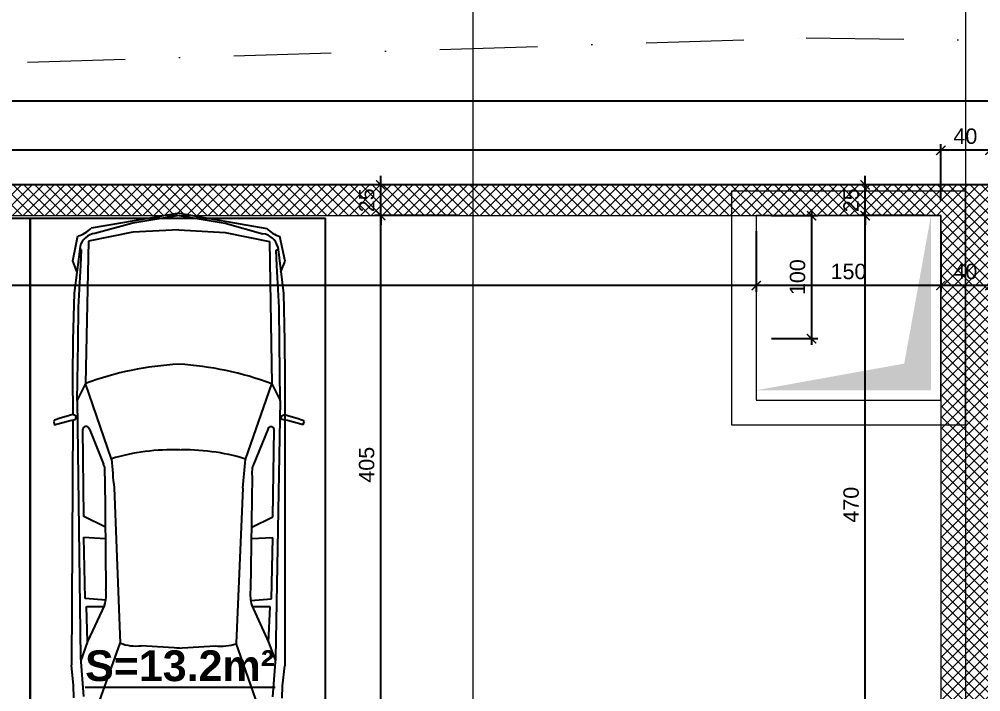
# Model space of a CAD drawing. Header units: centimetres. Extents: x 60496 to 66049, y -55119 to -48212.
# Drawn here: x 64244 to 65025, y -49939 to -49392 of the extents above; entities that cross this region are included whole.
import ezdxf

# ---------------------------------------------------------------- set-up
doc = ezdxf.new("R2010")
doc.units = ezdxf.units.CM
doc.header["$LTSCALE"] = 50
doc.header["$MEASUREMENT"] = 0
for name, pattern in [('23486-A01$0${ Chain Double-Dash }', [0]), ('CACHE', [0.375, 0.25, -0.125]), ('CONTINU', [0]), ('Dot & Dashed', [335.138881, 158.75, -88.194444, 0, -88.194437])]:
    doc.linetypes.add(name, pattern=pattern)
doc.layers.get('0').update_dxf_attribs({"color": 8})
for name, color, linetype, lineweight in [('BETON CACHE', 4, 'CACHE', 5), ('BETON HACHURE', 253, 'Continuous', 13), ('MACONNERIE COUPE', 7, 'Continuous', 30)]:
    doc.layers.add(name, color=color, linetype=linetype, lineweight=lineweight)
for name, color, linetype in [('BETON COUPE', 3, 'CONTINU'), ('BORD', 5, 'Continuous'), ('COTE 50ème', 1, 'Continuous'), ('FINI', 251, 'Continuous'), ('OMBRE', 253, 'Continuous'), ('TEXTE', 7, 'Continuous')]:
    doc.layers.add(name, color=color, linetype=linetype)
doc.layers.add('HORS GEL', color=7, linetype='CACHE', lineweight=15, true_color=0x00661a)
doc.styles.add('RS_TEXT_1.50', font='arial.ttf', dxfattribs={"height": 12.5})
doc.styles.add('RS_TXT_50', font='arial.ttf', dxfattribs={"height": 12.5})
doc.dimstyles.new('RS_50CM_LINEAIRE', dxfattribs={"dimscale": 5, "dimtxt": 12.5, "dimasz": 1.5, "dimexe": 1, "dimexo": 2.5, "dimgap": 1, "dimtad": 1, "dimdec": 1, "dimrnd": 0.5, "dimdsep": 46, "dimtxsty": 'RS_TXT_50', "dimblk1": 'ARCHTICK', "dimblk2": 'ARCHTICK', "dimsah": 1, "dimcen": 2.5, "dimdle": 1, "dimclrt": 4, "dimadec": 0, "dimazin": 2, "dimtfac": 1, "dimtdec": 1, "dimtix": 1, "dimtmove": 2, "dimatfit": 3, "dimfxl": 1, "dimtolj": 1, "dimtzin": 0, "dimarcsym": 0})

# ---------------------------------------------------------------- blocks, each defined once
blk = doc.blocks.new('A$Ce9568e5d')
at = {"layer": 'HORS GEL', "linetype": '23486-A01$0${ Chain Double-Dash }', "ltscale": 1.2}
for p, q in [((1995, -1175), (1995, 1580)), ((2395, 1580), (2395, -4150))]:
    blk.add_line(p, q, dxfattribs=at)
blk = doc.blocks.new('_ArchTick')
at = {"color": 0, "linetype": 'ByBlock', "const_width": 0.15}
blk.add_lwpolyline([(-0.5, -0.5), (0.5, 0.5)], dxfattribs=at)
blk = doc.blocks.new('*D1337')
at = {"layer": 'COTE 50ème', "color": 0, "lineweight": -2, "ltscale": 0.5, "transparency": 16777216}
for p, q in [((64600.45, -49552.22), (64532.82, -49552.22)), ((64537.82, -49962.36), (64537.82, -49547.22)), ((64600.45, -49957.36), (64532.82, -49957.36))]:
    blk.add_line(p, q, dxfattribs=at)
at = {"layer": 'Defpoints', "color": 0, "ltscale": 0.5, "transparency": 16777216}
for p in [(64537.82, -49552.22), (64612.95, -49552.22), (64612.95, -49957.36)]:
    blk.add_point(p, dxfattribs=at)
at = {"layer": 'COTE 50ème', "color": 0, "lineweight": -2, "ltscale": 0.5, "transparency": 16777216, "xscale": 7.5, "yscale": 7.5, "zscale": 7.5}
for p, rotation in [((64537.82, -49552.22), 90), ((64537.82, -49957.36), 270)]:
    blk.add_blockref('_ArchTick', p, dxfattribs=dict(at, rotation=rotation))
at = {"layer": 'COTE 50ème', "color": 4, "ltscale": 0.5, "transparency": 16777216, "insert": (64526.44, -49754.79), "char_height": 12.5, "attachment_point": 5, "rotation": 90, "style": 'RS_TXT_50'}
blk.add_mtext('\\A1;405', dxfattribs=at)
blk = doc.blocks.new('*D1338')
at = {"layer": 'COTE 50ème', "color": 0, "lineweight": -2, "ltscale": 0.5, "transparency": 16777216}
for p, q in [((64537.82, -49527.22), (64537.82, -49519.72)), ((64600.45, -49527.22), (64532.82, -49527.22)), ((64537.82, -49552.22), (64537.82, -49527.22)), ((64600.45, -49552.22), (64532.82, -49552.22)), ((64537.82, -49552.22), (64537.82, -49559.72))]:
    blk.add_line(p, q, dxfattribs=at)
at = {"layer": 'Defpoints', "color": 0, "ltscale": 0.5, "transparency": 16777216}
for p in [(64537.82, -49527.22), (64612.95, -49527.22), (64612.95, -49552.22)]:
    blk.add_point(p, dxfattribs=at)
at = {"layer": 'COTE 50ème', "color": 0, "lineweight": -2, "ltscale": 0.5, "transparency": 16777216, "xscale": 7.5, "yscale": 7.5, "zscale": 7.5}
for p, rotation in [((64537.82, -49527.22), 270), ((64537.82, -49552.22), 90)]:
    blk.add_blockref('_ArchTick', p, dxfattribs=dict(at, rotation=rotation))
at = {"layer": 'COTE 50ème', "color": 4, "ltscale": 0.5, "transparency": 16777216, "insert": (64526.44, -49539.72), "char_height": 12.5, "attachment_point": 5, "rotation": 90, "style": 'RS_TXT_50'}
blk.add_mtext('\\A1;25', dxfattribs=at)
blk = doc.blocks.new('*D1350')
at = {"layer": 'COTE 50ème', "color": 0, "lineweight": -2, "ltscale": 0.5, "transparency": 16777216}
for p, q in [((64980.46, -49552.22), (64926.5, -49552.22)), ((64931.5, -50027.36), (64931.5, -49547.22)), ((64980.45, -50022.36), (64926.5, -50022.36))]:
    blk.add_line(p, q, dxfattribs=at)
at = {"layer": 'Defpoints', "color": 0, "ltscale": 0.5, "transparency": 16777216}
for p in [(64931.5, -49552.22), (64992.96, -49552.22), (64992.95, -50022.36)]:
    blk.add_point(p, dxfattribs=at)
at = {"layer": 'COTE 50ème', "color": 0, "lineweight": -2, "ltscale": 0.5, "transparency": 16777216, "xscale": 7.5, "yscale": 7.5, "zscale": 7.5}
for p, rotation in [((64931.5, -49552.22), 90), ((64931.5, -50022.36), 270)]:
    blk.add_blockref('_ArchTick', p, dxfattribs=dict(at, rotation=rotation))
at = {"layer": 'COTE 50ème', "color": 4, "ltscale": 0.5, "transparency": 16777216, "insert": (64920.12, -49787.29), "char_height": 12.5, "attachment_point": 5, "rotation": 90, "style": 'RS_TXT_50'}
blk.add_mtext('\\A1;470', dxfattribs=at)
blk = doc.blocks.new('*D1351')
at = {"layer": 'COTE 50ème', "color": 0, "lineweight": -2, "ltscale": 0.5, "transparency": 16777216}
for p, q in [((64931.5, -49527.22), (64931.5, -49519.72)), ((64980.46, -49527.22), (64926.5, -49527.22)), ((64931.5, -49552.22), (64931.5, -49527.22)), ((64980.46, -49552.22), (64926.5, -49552.22)), ((64931.5, -49552.22), (64931.5, -49559.72))]:
    blk.add_line(p, q, dxfattribs=at)
at = {"layer": 'Defpoints', "color": 0, "ltscale": 0.5, "transparency": 16777216}
for p in [(64931.5, -49527.22), (64992.96, -49527.22), (64992.96, -49552.22)]:
    blk.add_point(p, dxfattribs=at)
at = {"layer": 'COTE 50ème', "color": 0, "lineweight": -2, "ltscale": 0.5, "transparency": 16777216, "xscale": 7.5, "yscale": 7.5, "zscale": 7.5}
for p, rotation in [((64931.5, -49527.22), 270), ((64931.5, -49552.22), 90)]:
    blk.add_blockref('_ArchTick', p, dxfattribs=dict(at, rotation=rotation))
at = {"layer": 'COTE 50ème', "color": 4, "ltscale": 0.5, "transparency": 16777216, "insert": (64920.12, -49539.72), "char_height": 12.5, "attachment_point": 5, "rotation": 90, "style": 'RS_TXT_50'}
blk.add_mtext('\\A1;25', dxfattribs=at)
blk = doc.blocks.new('*D1352')
at = {"layer": 'COTE 50ème', "color": 0, "lineweight": -2, "ltscale": 0.5, "transparency": 16777216}
for p, q in [((64855.46, -49552.22), (64892.97, -49552.22)), ((64887.97, -49547.22), (64887.97, -49657.22)), ((64855.46, -49652.22), (64892.97, -49652.22))]:
    blk.add_line(p, q, dxfattribs=at)
at = {"layer": 'Defpoints', "color": 0, "ltscale": 0.5, "transparency": 16777216}
for p in [(64842.96, -49552.22), (64842.96, -49652.22), (64887.97, -49652.22)]:
    blk.add_point(p, dxfattribs=at)
at = {"layer": 'COTE 50ème', "color": 0, "lineweight": -2, "ltscale": 0.5, "transparency": 16777216, "xscale": 7.5, "yscale": 7.5, "zscale": 7.5}
for p, rotation in [((64887.97, -49552.22), 90), ((64887.97, -49652.22), 270)]:
    blk.add_blockref('_ArchTick', p, dxfattribs=dict(at, rotation=rotation))
at = {"layer": 'COTE 50ème', "color": 4, "ltscale": 0.5, "transparency": 16777216, "insert": (64876.59, -49602.22), "char_height": 12.5, "attachment_point": 5, "rotation": 90, "style": 'RS_TXT_50'}
blk.add_mtext('\\A1;100', dxfattribs=at)
blk = doc.blocks.new('*D1213')
at = {"layer": 'COTE 50ème', "color": 0, "lineweight": -2, "ltscale": 0.5, "transparency": 16777216}
for p, q in [((64992.96, -49564.72), (64992.96, -49614.05)), ((65032.95, -49564.72), (65032.95, -49614.05)), ((65037.95, -49609.05), (64987.96, -49609.05))]:
    blk.add_line(p, q, dxfattribs=at)
at = {"layer": 'Defpoints', "color": 0, "ltscale": 0.5, "transparency": 16777216}
for p in [(64992.96, -49552.22), (65032.95, -49552.22), (64992.96, -49609.05)]:
    blk.add_point(p, dxfattribs=at)
at = {"layer": 'COTE 50ème', "color": 0, "lineweight": -2, "ltscale": 0.5, "transparency": 16777216, "xscale": 7.5, "yscale": 7.5, "zscale": 7.5, "rotation": 180}
blk.add_blockref('_ArchTick', (64992.96, -49609.05), dxfattribs=at)
at = {"layer": 'COTE 50ème', "color": 0, "lineweight": -2, "ltscale": 0.5, "transparency": 16777216, "xscale": 7.5, "yscale": 7.5, "zscale": 7.5}
blk.add_blockref('_ArchTick', (65032.95, -49609.05), dxfattribs=at)
at = {"layer": 'COTE 50ème', "color": 4, "ltscale": 0.5, "transparency": 16777216, "insert": (65012.96, -49597.67), "char_height": 12.5, "attachment_point": 5, "style": 'RS_TXT_50'}
blk.add_mtext('\\A1;40', dxfattribs=at)
blk = doc.blocks.new('*D1214')
at = {"layer": 'COTE 50ème', "color": 0, "lineweight": -2, "ltscale": 0.5, "transparency": 16777216}
for p, q in [((64842.96, -49564.72), (64842.96, -49614.05)), ((64992.96, -49564.72), (64992.96, -49614.05)), ((64997.96, -49609.05), (64837.96, -49609.05))]:
    blk.add_line(p, q, dxfattribs=at)
at = {"layer": 'Defpoints', "color": 0, "ltscale": 0.5, "transparency": 16777216}
for p in [(64842.96, -49552.22), (64992.96, -49552.22), (64842.96, -49609.05)]:
    blk.add_point(p, dxfattribs=at)
at = {"layer": 'COTE 50ème', "color": 0, "lineweight": -2, "ltscale": 0.5, "transparency": 16777216, "xscale": 7.5, "yscale": 7.5, "zscale": 7.5, "rotation": 180}
blk.add_blockref('_ArchTick', (64842.96, -49609.05), dxfattribs=at)
at = {"layer": 'COTE 50ème', "color": 0, "lineweight": -2, "ltscale": 0.5, "transparency": 16777216, "xscale": 7.5, "yscale": 7.5, "zscale": 7.5}
blk.add_blockref('_ArchTick', (64992.96, -49609.05), dxfattribs=at)
at = {"layer": 'COTE 50ème', "color": 4, "ltscale": 0.5, "transparency": 16777216, "insert": (64917.96, -49597.67), "char_height": 12.5, "attachment_point": 5, "style": 'RS_TXT_50'}
blk.add_mtext('\\A1;150', dxfattribs=at)
blk = doc.blocks.new('*D1215')
at = {"layer": 'COTE 50ème', "color": 0, "lineweight": -2, "ltscale": 0.5, "transparency": 16777216}
for p, q in [((61292.14, -49564.72), (61292.14, -49614.05)), ((64842.96, -49564.72), (64842.96, -49614.05)), ((64847.96, -49609.05), (61287.14, -49609.05))]:
    blk.add_line(p, q, dxfattribs=at)
at = {"layer": 'Defpoints', "color": 0, "ltscale": 0.5, "transparency": 16777216}
for p in [(61292.14, -49552.22), (64842.96, -49552.22), (61292.14, -49609.05)]:
    blk.add_point(p, dxfattribs=at)
at = {"layer": 'COTE 50ème', "color": 0, "lineweight": -2, "ltscale": 0.5, "transparency": 16777216, "xscale": 7.5, "yscale": 7.5, "zscale": 7.5, "rotation": 180}
blk.add_blockref('_ArchTick', (61292.14, -49609.05), dxfattribs=at)
at = {"layer": 'COTE 50ème', "color": 0, "lineweight": -2, "ltscale": 0.5, "transparency": 16777216, "xscale": 7.5, "yscale": 7.5, "zscale": 7.5}
blk.add_blockref('_ArchTick', (64842.96, -49609.05), dxfattribs=at)
at = {"layer": 'COTE 50ème', "color": 4, "ltscale": 0.5, "transparency": 16777216, "insert": (63067.55, -49597.67), "char_height": 12.5, "attachment_point": 5, "style": 'RS_TXT_50'}
blk.add_mtext('\\A1;3551', dxfattribs=at)
blk = doc.blocks.new('*D914')
at = {"layer": 'COTE 50ème', "color": 0, "lineweight": -2, "ltscale": 0.5, "transparency": 16777216}
for p, q in [((65037.95, -49499.05), (64987.96, -49499.05)), ((64992.96, -49539.72), (64992.96, -49494.05)), ((65032.95, -49539.72), (65032.95, -49494.05))]:
    blk.add_line(p, q, dxfattribs=at)
at = {"layer": 'Defpoints', "color": 0, "ltscale": 0.5, "transparency": 16777216}
for p in [(64992.96, -49499.05), (64992.96, -49552.22), (65032.95, -49552.22)]:
    blk.add_point(p, dxfattribs=at)
at = {"layer": 'COTE 50ème', "color": 0, "lineweight": -2, "ltscale": 0.5, "transparency": 16777216, "xscale": 7.5, "yscale": 7.5, "zscale": 7.5, "rotation": 180}
blk.add_blockref('_ArchTick', (64992.96, -49499.05), dxfattribs=at)
at = {"layer": 'COTE 50ème', "color": 0, "lineweight": -2, "ltscale": 0.5, "transparency": 16777216, "xscale": 7.5, "yscale": 7.5, "zscale": 7.5}
blk.add_blockref('_ArchTick', (65032.95, -49499.05), dxfattribs=at)
at = {"layer": 'COTE 50ème', "color": 4, "ltscale": 0.5, "transparency": 16777216, "insert": (65012.96, -49487.67), "char_height": 12.5, "attachment_point": 5, "style": 'RS_TXT_50'}
blk.add_mtext('\\A1;40', dxfattribs=at)
blk = doc.blocks.new('*D915')
at = {"layer": 'COTE 50ème', "color": 0, "lineweight": -2, "ltscale": 0.5, "transparency": 16777216}
for p, q in [((64997.96, -49499.05), (63417.95, -49499.05)), ((63422.95, -49539.72), (63422.95, -49494.05)), ((64992.96, -49539.72), (64992.96, -49494.05))]:
    blk.add_line(p, q, dxfattribs=at)
at = {"layer": 'Defpoints', "color": 0, "ltscale": 0.5, "transparency": 16777216}
for p in [(63422.95, -49499.05), (63422.95, -49552.22), (64992.96, -49552.22)]:
    blk.add_point(p, dxfattribs=at)
at = {"layer": 'COTE 50ème', "color": 0, "lineweight": -2, "ltscale": 0.5, "transparency": 16777216, "xscale": 7.5, "yscale": 7.5, "zscale": 7.5, "rotation": 180}
blk.add_blockref('_ArchTick', (63422.95, -49499.05), dxfattribs=at)
at = {"layer": 'COTE 50ème', "color": 0, "lineweight": -2, "ltscale": 0.5, "transparency": 16777216, "xscale": 7.5, "yscale": 7.5, "zscale": 7.5}
blk.add_blockref('_ArchTick', (64992.96, -49499.05), dxfattribs=at)
at = {"layer": 'COTE 50ème', "color": 4, "ltscale": 0.5, "transparency": 16777216, "insert": (64207.96, -49487.67), "char_height": 12.5, "attachment_point": 5, "style": 'RS_TXT_50'}
blk.add_mtext('\\A1;1570', dxfattribs=at)
blk = doc.blocks.new('*D935')
at = {"layer": 'COTE 50ème', "color": 0, "lineweight": -2, "ltscale": 0.5, "transparency": 16777216}
for p, q in [((61262.22, -49458.74), (65697.87, -49458.74)), ((61267.22, -49514.72), (61267.22, -49453.74)), ((65692.87, -49514.72), (65692.87, -49453.74))]:
    blk.add_line(p, q, dxfattribs=at)
at = {"layer": 'Defpoints', "color": 0, "ltscale": 0.5, "transparency": 16777216}
for p in [(65692.87, -49458.74), (61267.22, -49527.22), (65692.87, -49527.22)]:
    blk.add_point(p, dxfattribs=at)
at = {"layer": 'COTE 50ème', "color": 0, "lineweight": -2, "ltscale": 0.5, "transparency": 16777216, "xscale": 7.5, "yscale": 7.5, "zscale": 7.5, "rotation": 180}
blk.add_blockref('_ArchTick', (61267.22, -49458.74), dxfattribs=at)
at = {"layer": 'COTE 50ème', "color": 0, "lineweight": -2, "ltscale": 0.5, "transparency": 16777216, "xscale": 7.5, "yscale": 7.5, "zscale": 7.5}
blk.add_blockref('_ArchTick', (65692.87, -49458.74), dxfattribs=at)
at = {"layer": 'COTE 50ème', "color": 4, "ltscale": 0.5, "transparency": 16777216, "insert": (63480.05, -49447.36), "char_height": 12.5, "attachment_point": 5, "style": 'RS_TXT_50'}
blk.add_mtext('\\A1;4425.5', dxfattribs=at)

msp = doc.modelspace()

# ---------------------------------------------------------------- hatches: boundary and pattern name
at = {"layer": 'BETON HACHURE', "transparency": 33554585}
h = msp.add_hatch(dxfattribs=at)
h.set_pattern_fill('ANSI37', color=256, scale=50, angle=270, style=0)
h.set_pattern_definition([(315, (-1160.4855, 19655.393), (4.4194174, 4.4194174), []), (45, (-1160.4855, 19655.393), (-4.4194174, 4.4194174), [])])
h.paths.add_polyline_path([(62772.95, -51847.22), (62797.95, -51847.22), (62797.95, -52172.22), (62772.95, -52172.22)], flags=0)
h.paths.add_polyline_path([(62772.95, -51847.22), (62797.95, -51847.22), (62797.95, -52172.22), (62772.95, -52172.22)], flags=0)
h.paths.add_polyline_path([(64952.95, -51987.36), (64952.95, -52037.36), (65032.95, -52037.36), (65032.95, -51987.36)], flags=0)
h.paths.add_polyline_path([(64572.95, -51987.36), (64572.95, -52037.36), (64652.95, -52037.36), (64652.95, -51987.36)], flags=0)
edge = h.paths.add_edge_path(flags=0)
edge.add_arc((64612.95, -50672.36), 40, 0, 360)
edge = h.paths.add_edge_path(flags=0)
edge.add_arc((64612.95, -49997.36), 40, 0, 360)
edge = h.paths.add_edge_path(flags=0)
edge.add_arc((64612.95, -51272.36), 40, 0, 360)
h.paths.add_polyline_path([(65692.87, -49527.22), (61269.11, -49527.22), (60879.82, -54263.92), (65445.45, -54713.51), (65692.87, -54713.51)])
edge = h.paths.add_edge_path(flags=0)
edge.add_arc((64612.95, -51272.36), 40, 0, 360)
h.paths.add_polyline_path([(63397.95, -49552.22), (63397.95, -49972.36), (63422.95, -49972.36), (63422.95, -49552.22), (64992.96, -49552.22), (64992.95, -51312.36), (65032.95, -51312.36), (65032.95, -49552.22), (65667.87, -49552.22), (65667.87, -53452.22), (65032.95, -53452.22), (65032.95, -52057.36), (64992.95, -52057.36), (64992.95, -53477.22), (65667.87, -53477.22), (65667.87, -54685.93), (65459.18, -54688.51), (64660.45, -54610.07), (64660.45, -54122.36), (64635.45, -54122.36), (64635.45, -54607.62), (63330.45, -54479.46), (63330.45, -54122.36), (63305.45, -54122.36), (63305.45, -54477.01), (62117.95, -54360.39), (62117.95, -54122.36), (62067.95, -54122.36), (62067.95, -54355.48), (60906.75, -54241.45), (61082.14, -52107.36), (61287.95, -52107.36), (61287.95, -52057.36), (61086.25, -52057.36), (61088.1, -52037.36), (61287.95, -52037.36), (61287.95, -51987.36), (61092.01, -51987.36), (61148.71, -51297.36), (61287.95, -51297.36), (61287.95, -51247.36), (61152.82, -51247.36), (61198.03, -50697.36), (61287.95, -50697.36), (61287.95, -50647.36), (61202.13, -50647.36), (61292.14, -49552.22), (62070.45, -49552.22), (62070.45, -49972.36), (62095.45, -49972.36), (62095.45, -49552.22)], flags=16)
h.paths.add_polyline_path([(64572.95, -51232.36), (64572.95, -51312.36), (64652.95, -51312.36), (64652.95, -51232.36)], flags=0)

# ---------------------------------------------------------------- linework, layer by layer
at = {"layer": 'BETON CACHE', "color": 232, "linetype": 'Dot & Dashed', "ltscale": 0.01}
msp.add_lwpolyline([(65493.58, -54847.46), (64180.34, -54807.71), (60833.09, -54401.92), (61234.19, -49521.26), (64883.47, -49407.74), (65472.87, -49414.31)], close=True, dxfattribs=at)
at = {"layer": 'BETON COUPE', "lineweight": 5}
msp.add_lwpolyline([(65692.87, -49527.22), (61269.11, -49527.22), (60879.82, -54263.92), (65445.45, -54713.51), (65692.87, -54713.51)], close=True, dxfattribs=at)
at = {"layer": 'BETON COUPE', "lineweight": 5, "ltscale": 0.5}
for points in [[(64822.96, -49722.22), (65012.96, -49722.22), (65012.96, -49532.22), (64822.96, -49532.22)], [(64842.96, -49702.22), (64992.96, -49702.22), (64992.96, -49552.22), (64842.96, -49552.22)]]:
    msp.add_lwpolyline(points, close=True, dxfattribs=at)
at = {"layer": 'BETON COUPE', "lineweight": 5}
msp.add_lwpolyline([(61287.95, -51297.36), (61287.95, -51247.36), (61152.82, -51247.36), (61198.03, -50697.36), (61287.95, -50697.36), (61287.95, -50647.36), (61202.13, -50647.36), (61292.14, -49552.22), (62070.45, -49552.22), (62070.45, -49972.36), (62095.45, -49972.36), (62095.45, -49552.22), (63397.95, -49552.22), (63397.95, -49972.36), (63422.95, -49972.36), (63422.95, -49552.22), (64992.96, -49552.22), (64992.95, -51312.36)], dxfattribs=at)
at = {"layer": 'BORD'}
msp.add_lwpolyline([(65692.87, -52046.35), (65692.87, -49527.22), (61269.11, -49527.22), (61062.07, -52046.35)], close=True, dxfattribs=at)
at = {"layer": 'FINI'}
for p, q in [((64373.93, -49550.1), (64302.46, -49562.38)), ((64373.93, -49552.2), (64336.42, -49558.21)), ((64373.93, -49550.1), (64445.35, -49562.67)), ((64373.93, -49552.2), (64411.41, -49558.36)), ((64012.95, -49554.2), (64252.95, -49554.2)), ((64252.95, -50037.36), (64252.95, -49554.2)), ((64252.95, -49554.2), (64492.95, -49554.2)), ((64252.95, -49554.2), (64252.95, -50037.36)), ((64336.42, -49558.21), (64305.64, -49566.63)), ((64411.41, -49558.36), (64442.16, -49566.91)), ((64492.95, -50037.36), (64492.95, -49554.2)), ((64287.56, -49588.87), (64291.84, -49568.72)), ((64336.4, -49565.63), (64300.32, -49572.98)), ((64373.9, -49563.68), (64336.4, -49565.63)), ((64373.9, -49563.68), (64411.4, -49565.79)), ((64411.4, -49565.79), (64447.45, -49573.29)), ((64460.15, -49589.22), (64455.94, -49569.06)), ((64293.49, -49577.27), (64288.81, -49615.15)), ((64300.32, -49572.98), (64297.96, -49688.61)), ((64447.45, -49573.29), (64449.33, -49688.92)), ((64294.82, -49580.03), (64293.25, -49579.22)), ((64294.18, -49592.37), (64294.82, -49580.03)), ((64452.92, -49580.36), (64454.5, -49579.55)), ((64453.51, -49592.7), (64452.92, -49580.36)), ((64454.26, -49577.6), (64458.79, -49615.5)), ((64290.99, -49597.5), (64287.56, -49588.87)), ((64292.29, -49626.64), (64294.18, -49592.37)), ((64455.26, -49626.97), (64453.51, -49592.7)), ((64456.68, -49597.84), (64460.15, -49589.22)), ((64288.81, -49615.15), (64287.77, -49653.55)), ((64458.79, -49615.5), (64459.66, -49653.9)), ((64291.86, -49655.44), (64292.29, -49626.64)), ((64455.57, -49655.77), (64455.26, -49626.97)), ((64287.77, -49653.55), (64287.33, -49683.26)), ((64291.15, -49702.52), (64291.86, -49655.44)), ((64459.66, -49653.9), (64459.99, -49683.62)), ((64456.08, -49702.87), (64455.57, -49655.77)), ((64287.33, -49683.26), (64287.65, -49713.87)), ((64459.99, -49683.62), (64459.79, -49918.19)), ((64297.96, -49688.61), (64291.16, -49702.14)), ((64319.05, -49750.18), (64297.96, -49688.61)), ((64427.99, -49750.4), (64449.33, -49688.92)), ((64449.33, -49688.92), (64456.08, -49702.48)), ((64291.15, -49702.52), (64293.96, -49911.54)), ((64456.08, -49702.87), (64452.41, -49911.87)), ((64273.48, -49718.13), (64272.57, -49718.6)), ((64276.67, -49717.19), (64273.48, -49718.13)), ((64284.88, -49714.81), (64276.67, -49717.19)), ((64287.61, -49713.87), (64284.88, -49714.81)), ((64285.38, -49718.92), (64289.94, -49717.96)), ((64290.37, -49715.21), (64287.61, -49713.87)), ((64289.94, -49717.96), (64290.38, -49716.12)), ((64290.38, -49716.12), (64290.37, -49715.21)), ((64456.98, -49716.12), (64456.99, -49715.21)), ((64457.42, -49717.96), (64456.98, -49716.12)), ((64456.99, -49715.21), (64459.75, -49713.87)), ((64461.98, -49718.92), (64457.42, -49717.96)), ((64459.75, -49713.87), (64462.48, -49714.81)), ((64462.48, -49714.81), (64470.68, -49717.19)), ((64470.68, -49717.19), (64473.87, -49718.13)), ((64473.87, -49718.13), (64474.78, -49718.6)), ((64272.57, -49718.6), (64272.13, -49719.98)), ((64272.13, -49719.98), (64272.72, -49722.23)), ((64272.61, -49722.26), (64285.38, -49718.92)), ((64287.71, -49718.93), (64286.55, -49917.83)), ((64287.7, -49718.43), (64287.71, -49718.93)), ((64296.67, -49796.81), (64295.76, -49725.73)), ((64301.07, -49725.74), (64312.67, -49754.41)), ((64459.66, -49718.43), (64459.65, -49718.93)), ((64474.74, -49722.26), (64461.98, -49718.92)), ((64475.23, -49719.98), (64474.64, -49722.23)), ((64474.78, -49718.6), (64475.23, -49719.98)), ((64446.07, -49726.04), (64434.34, -49754.66)), ((64450.17, -49797.13), (64451.38, -49726.05)), ((64313.72, -49763.96), (64314.59, -49856.25)), ((64433.26, -49764.21), (64432.01, -49856.5)), ((64321.12, -49773.52), (64326.16, -49899.77)), ((64425.82, -49773.74), (64420.25, -49899.96)), ((64314.11, -49805.57), (64296.67, -49796.81)), ((64432.7, -49805.82), (64450.17, -49797.13)), ((64297.6, -49863.64), (64296.64, -49813.78)), ((64296.64, -49813.78), (64314.2, -49814.85)), ((64450.13, -49814.1), (64432.57, -49815.1)), ((64448.97, -49863.96), (64450.13, -49814.1)), ((64314.37, -49864.88), (64297.6, -49863.64)), ((64432.19, -49865.12), (64448.97, -49863.96)), ((64299.65, -49898.65), (64298.64, -49870.01)), ((64298.64, -49870.01), (64313, -49870.04)), ((64313.5, -49868.98), (64299.65, -49898.65)), ((64433.05, -49869.23), (64446.77, -49898.96)), ((64447.9, -49870.32), (64433.66, -49870.29)), ((64446.77, -49898.96), (64447.9, -49870.32)), ((64299.65, -49898.65), (64294.14, -49914.04)), ((64307.83, -49950.78), (64326.16, -49899.77)), ((64374.2, -49903.87), (64343.13, -49901.93)), ((64372.2, -49903.87), (64403.27, -49902.05)), ((64438.38, -49951.05), (64420.25, -49899.96)), ((64446.77, -49898.96), (64452.22, -49914.37)), ((64293.96, -49911.54), (64296.23, -49943.12)), ((64452.41, -49911.87), (64450.01, -49943.44)), ((64288.13, -49934.31), (64286.55, -49917.83)), ((64458.14, -49934.67), (64459.79, -49918.19)), ((64288.44, -49944.38), (64288.13, -49934.31)), ((64457.79, -49944.73), (64458.14, -49934.67))]:
    msp.add_line(p, q, dxfattribs=at)
for centre, major_axis, ratio, start_param, end_param in [((64285.9, -49546.71), (2.55, -22.65), 1, 0.151456, 0.701058), ((64307.85, -49581.41), (0.38, -14.94), 1, 3.264527, 4.406336), ((64439.89, -49581.68), (0.38, 14.94), 1, -1.269219, -0.12741), ((64461.97, -49547.08), (0.28, 22.79), 1, 2.33652, 2.886122), ((64381.02, -49875.49), (230.45, 29.26), 0.871538, 1.492296, 1.827005), ((64365.49, -49875.45), (230.33, -30.21), 0.871542, 1.314587, 1.649297), ((64298.41, -49726.27), (0.88, -2.56), 1, 1.435807, 4.182632), ((64448.72, -49726.58), (0.88, -2.56), 1, 1.435807, 4.182632), ((64367.94, -49912.45), (0.75, 169.79), 1, -0.03434, 0.297091), ((64378.43, -49912.48), (1.6, 169.78), 1, -0.287391, 0.04404), ((64301.97, -49760.14), (1.35, -12.07), 1, 1.736829, 1.950804), ((64233.61, -49761.14), (2.06, 80.13), 1, 4.702988, 4.792166), ((65409.79, -49665.06), (48.28, -1092.99), 1, -1.537057, -1.515637), ((63337.61, -49660.77), (1069.03, -232.64), 1, 0.110836, 0.132256), ((64513.38, -49761.72), (0.77, 80.15), 0.999999, 1.522288, 1.611465), ((64445.03, -49760.44), (10.66, -5.81), 1, 3.144817, 3.358791), ((64279.86, -49859.7), (0.82, 34.89), 1, 4.466762, 4.834863), ((64466.73, -49860.08), (0.83, -34.89), 1, 4.585523, 4.953624), ((64338.97, -49857.98), (1.25, 44.24), 0.85675, 2.830193, 3.284587), ((64407.62, -49858.12), (0.78, 44.14), 1, 3.06056, 3.452838)]:
    msp.add_ellipse(centre, major_axis=major_axis, ratio=ratio, start_param=start_param, end_param=end_param, dxfattribs=at)
at = {"layer": 'OMBRE'}
for points in [[(64984.96, -49552.22), (64984.96, -49694.22), (64963.26, -49672.52)], [(64984.96, -49694.22), (64963.26, -49672.52), (64842.96, -49694.22)]]:
    msp.add_solid(points, dxfattribs=at)

# ---------------------------------------------------------------- block references
at = {"layer": 'MACONNERIE COUPE', "lineweight": 5, "ltscale": 0.5}
msp.add_blockref('A$Ce9568e5d', (62617.95, -50862.36), dxfattribs=at)

# ---------------------------------------------------------------- texts
at = {"layer": 'TEXTE', "insert": (64374.78, -49918.41), "char_height": 25, "width": 958.4363, "attachment_point": 5, "style": 'RS_TEXT_1.50'}
msp.add_mtext('{\\fArial|b1|i0|c0|p34;\\LS=13.2m²}', dxfattribs=at)

# ---------------------------------------------------------------- dimensions: what is measured, and where the dimension line sits
at = {"layer": 'COTE 50ème', "ltscale": 0.5}
for base, p1, p2, picture, middle in [((65692.8711, -49458.7391), (61267.2238, -49527.218), (65692.8711, -49527.218), '*D935', (63480.0475, -49447.3569)), ((63422.95, -49499.05), (64992.96, -49552.22), (63422.95, -49552.22), '*D915', (64207.96, -49487.67)), ((64992.96, -49499.05), (65032.95, -49552.22), (64992.96, -49552.22), '*D914', (65012.96, -49487.67)), ((61292.14, -49609.05), (64842.96, -49552.22), (61292.14, -49552.22), '*D1215', (63067.55, -49597.67)), ((64842.96, -49609.05), (64992.96, -49552.22), (64842.96, -49552.22), '*D1214', (64917.96, -49597.67)), ((64992.96, -49609.05), (65032.95, -49552.22), (64992.96, -49552.22), '*D1213', (65012.96, -49597.67))]:
    dim = msp.add_linear_dim(base=base, p1=p1, p2=p2, dimstyle='RS_50CM_LINEAIRE', dxfattribs=at)
    dim.commit()
    dim.dimension.update_dxf_attribs({"geometry": picture, "text_midpoint": middle})
for base, p1, p2, picture, middle in [((64537.82, -49527.22), (64612.95, -49552.22), (64612.95, -49527.22), '*D1338', (64526.44, -49539.72)), ((64931.5, -49527.22), (64992.96, -49552.22), (64992.96, -49527.22), '*D1351', (64920.12, -49539.72)), ((64537.82, -49552.22), (64612.95, -49957.36), (64612.95, -49552.22), '*D1337', (64526.44, -49754.79)), ((64887.97, -49652.22), (64842.96, -49552.22), (64842.96, -49652.22), '*D1352', (64876.59, -49602.22)), ((64931.5, -49552.22), (64992.95, -50022.36), (64992.96, -49552.22), '*D1350', (64920.12, -49787.29))]:
    dim = msp.add_linear_dim(base=base, p1=p1, p2=p2, angle=90, dimstyle='RS_50CM_LINEAIRE', dxfattribs=at)
    dim.commit()
    dim.dimension.update_dxf_attribs({"geometry": picture, "text_midpoint": middle})

doc.saveas('drawing.dxf')
